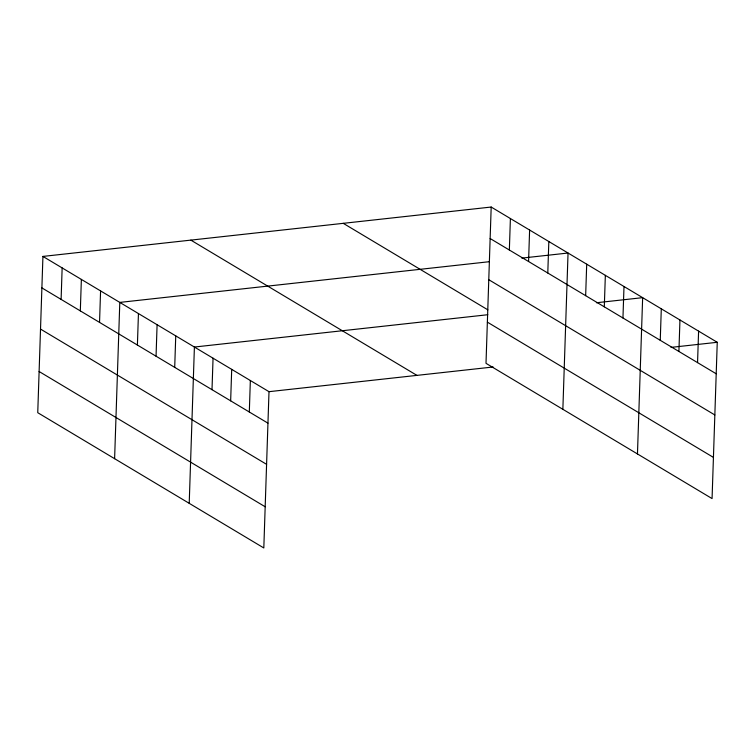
<?xml version="1.0" encoding="UTF-8"?>
<svg xmlns="http://www.w3.org/2000/svg" width="755" height="755" viewBox="0 0 755 755"><rect width="100%" height="100%" fill="white"/><g stroke="black" fill="none" stroke-linecap="round" stroke-linejoin="round"><path stroke-width="1.13" d="M42.931 256.417L37.75 412.702L263.816 547.96L268.997 391.675L42.931 256.417L491.184 207.04L717.25 342.298L712.069 498.583L486.003 363.325L491.184 207.04M61.108 299.395L62.146 267.912M80.323 310.9L81.37 279.416M99.537 322.394L100.585 290.911M114.609 458.691L119.8 302.406L489.466 261.683M137.401 345.044L138.448 313.561M156.049 356.209L157.097 324.725M174.707 367.364L175.745 335.881M189.212 503.33L194.403 347.036L487.796 314.722M212.004 389.684L213.052 358.2M230.653 400.839L231.7 369.355M249.31 412.003L250.349 380.52M509.351 250.018L510.399 218.535M528.566 261.513L529.614 230.03M547.79 273.017L548.828 241.534M562.862 409.314L568.043 253.029L521.818 258.116M585.653 295.667L586.701 264.184M604.302 306.823L605.35 275.339M622.951 317.987L623.998 286.504M637.465 453.944L642.647 297.659L596.422 302.755M660.257 340.307L661.295 308.823M678.905 351.462L679.953 319.978M697.554 362.617L698.601 331.134M268.997 391.675L493.128 366.987M671.025 347.385L717.25 342.298M490.137 238.523L716.202 373.782M488.778 279.709L714.843 414.967M343.261 223.338L487.853 309.843M487.362 322.14L713.428 457.398M190.855 240.128L416.92 375.377M41.893 287.9L267.959 423.159M40.525 329.086L266.591 464.344M39.118 371.517L265.184 506.775"/></g></svg>
